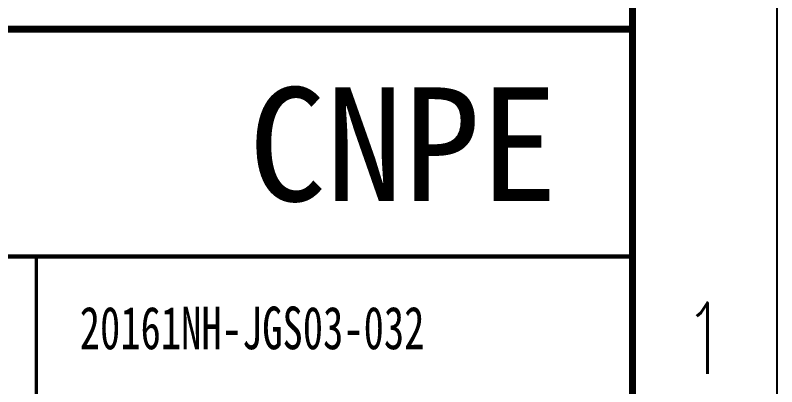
# Model space of a CAD drawing. Extents: x -383207 to 558143, y -95136 to 11777.
# Drawn here: x 509764 to 512447, y -88534 to -87227 of the extents above; entities that cross this region are included whole.
import ezdxf
from ezdxf.enums import TextEntityAlignment as Align

# ---------------------------------------------------------------- set-up
doc = ezdxf.new("R2010")
doc.units = 0
doc.linetypes.add('CONTINOUS', pattern=[0])
doc.layers.get('0').update_dxf_attribs({"linetype": 'CONTINUOUS'})
for name, color, linetype in [('1', 7, 'CONTINUOUS'), ('PUB_TEXT', 7, 'CONTINUOUS'), ('TK', 4, 'CONTINUOUS'), ('图框', 4, 'CONTINOUS')]:
    doc.layers.add(name, color=color, linetype=linetype)
doc.styles.add('HZ', font='TXT.shx', dxfattribs={"width": 0.7, "bigfont": 'hz.shx'})
doc.styles.add('宋体', font='', dxfattribs={"width": 0.7})
doc.styles.get('宋体').set_extended_font_data('SimSun')

msp = doc.modelspace()

# ---------------------------------------------------------------- linework, layer by layer
at = {"elevation": 0}
msp.add_lwpolyline([(470396.9, -60976.4), (512446.9, -60976.4), (512446.9, -90676.4), (470396.9, -90676.4)], close=True, dxfattribs=at)
at = {"layer": '1', "color": 2, "const_width": 25, "elevation": 0}
for points in [[(502938.9, -90176.4), (511938.9, -90176.4), (511938.9, -83588.2), (502938.9, -83588.2)], [(502938.9, -87276.4), (511938.9, -87276.4), (511938.9, -90176.4), (502938.9, -90176.4)]]:
    msp.add_lwpolyline(points, close=True, dxfattribs=at)
at = {"layer": '1', "color": 2, "elevation": 0}
for points, const_width in [([(502938.9, -88076.4), (511938.9, -88076.4)], 15), ([(509838.9, -88076.4), (509838.9, -88576.4)], 12.5)]:
    msp.add_lwpolyline(points, dxfattribs=dict(at, const_width=const_width))
at = {"layer": '图框'}
for p, q in [((512446.9, -60976.4, 0), (512446.9, -90676.4, 0)), ((511946.9, -75826.4, 0), (511946.9, -90176.4, 0)), ((511946.9, -75826.4, 0), (511946.9, -90176.4, 0)), ((511946.9, -75826.4, 0), (511946.9, -90176.4, 0)), ((511946.9, -75826.4, 0), (511946.9, -90176.4, 0))]:
    msp.add_line(p, q, dxfattribs=at)
at = {"layer": '图框', "color": 1}
msp.add_line((511946.9, -61476.4, 0), (511946.9, -90176.4, 0), dxfattribs=at)

# ---------------------------------------------------------------- texts
at = {"layer": 'PUB_TEXT', "color": 2, "style": '宋体'}
msp.add_text('CNPE', height=400, dxfattribs=at).set_placement((510586.6, -87881.2, 0))
at = {"layer": 'TK', "color": 1, "style": '宋体', "width": 0.7}
msp.add_text('20161NH-JGS03-032', height=150, dxfattribs=at).set_placement((509991.6, -88402.3, 0))
at = {"layer": '图框', "style": 'HZ', "width": 0.7}
msp.add_text('1', height=250, dxfattribs=at).set_placement((512194.9, -88488.6, 0), align=Align.CENTER)

doc.saveas('drawing.dxf')
